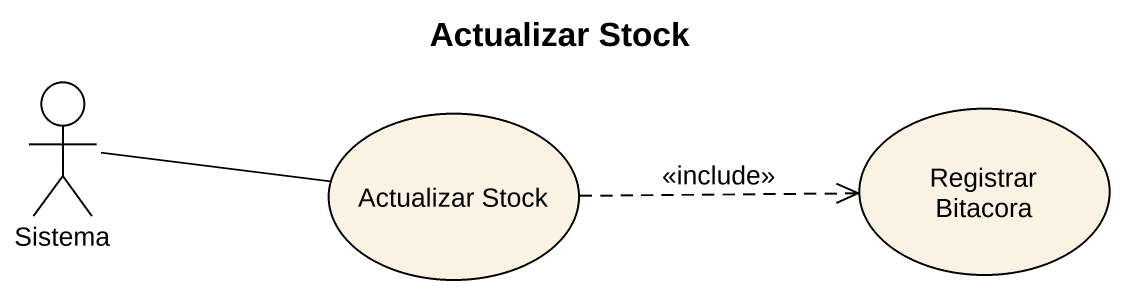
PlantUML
@startuml
title Actualizar Stock
actor Sistema
usecase "Actualizar Stock" as Actualizar_Stock
usecase "Registrar Bitacora" as Registrar_Bitacora
Sistema -right- Actualizar_Stock
Actualizar_Stock .right.> Registrar_Bitacora : <<include>>
@enduml
